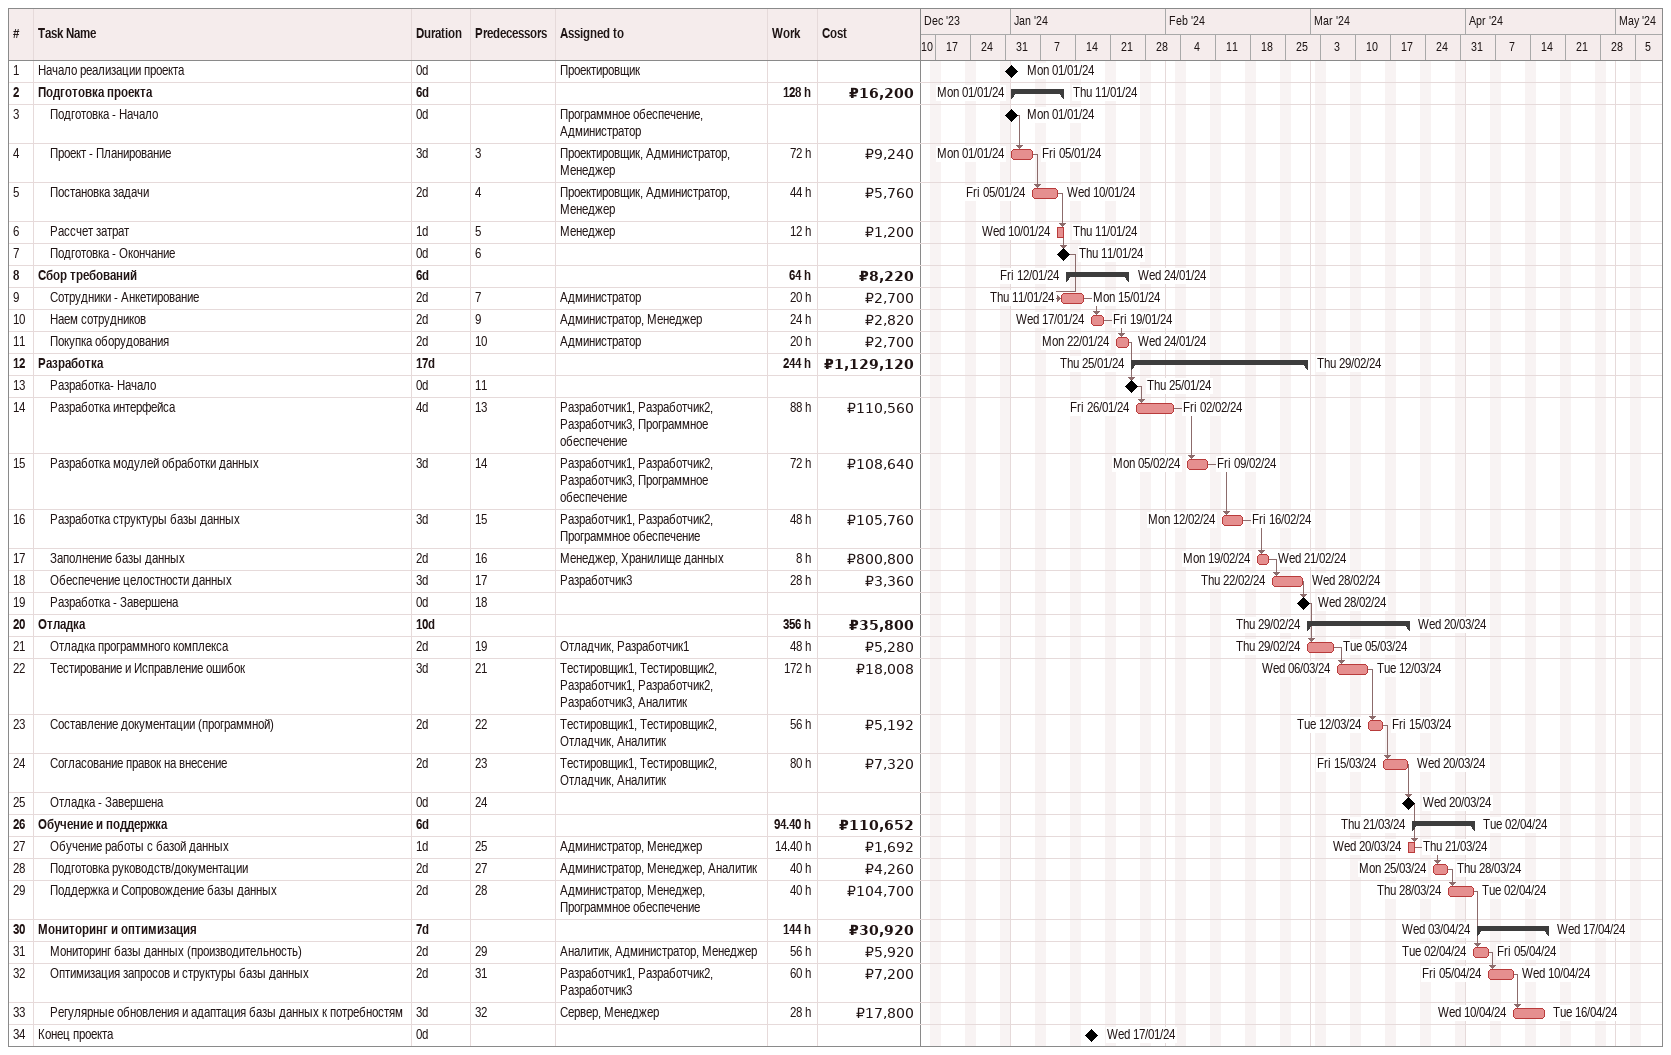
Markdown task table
| ID | Level | Task | Duration | Start | Finish | Predecessors | Resources | Work (h) | Cost (₽) |
|---|---|---|---|---|---|---|---|---|---|
| 1 | 1 | Начало реализации проекта | 0d | 2024-01-01 | 2024-01-01 |  | Проектировщик |  |  |
| 2 | 1 | **Подготовка проекта** | 6d | 2024-01-01 | 2024-01-11 |  |  | 128 | 16200 |
| 3 | 2 | Подготовка - Начало | 0d | 2024-01-01 | 2024-01-01 |  | Программное обеспечение, Администратор |  |  |
| 4 | 2 | Проект - Планирование | 3d | 2024-01-01 | 2024-01-05 | 3 | Проектировщик, Администратор, Менеджер | 72 | 9240 |
| 5 | 2 | Постановка задачи | 2d | 2024-01-05 | 2024-01-10 | 4 | Проектировщик, Администратор, Менеджер | 44 | 5760 |
| 6 | 2 | Рассчет затрат | 1d | 2024-01-10 | 2024-01-11 | 5 | Менеджер | 12 | 1200 |
| 7 | 2 | Подготовка - Окончание | 0d | 2024-01-11 | 2024-01-11 | 6 |  |  |  |
| 8 | 1 | **Сбор требований** | 6d | 2024-01-12 | 2024-01-24 |  |  | 64 | 8220 |
| 9 | 2 | Сотрудники - Анкетирование | 2d | 2024-01-11 | 2024-01-15 | 7 | Администратор | 20 | 2700 |
| 10 | 2 | Наем сотрудников | 2d | 2024-01-17 | 2024-01-19 | 9 | Администратор, Менеджер | 24 | 2820 |
| 11 | 2 | Покупка оборудования | 2d | 2024-01-22 | 2024-01-24 | 10 | Администратор | 20 | 2700 |
| 12 | 1 | **Разработка** | 17d | 2024-01-25 | 2024-02-29 |  |  | 244 | 1129120 |
| 13 | 2 | Разработка- Начало | 0d | 2024-01-25 | 2024-01-25 | 11 |  |  |  |
| 14 | 2 | Разработка интерфейса | 4d | 2024-01-26 | 2024-02-02 | 13 | Разработчик1, Разработчик2, Разработчик3, Программное обеспечение | 88 | 110560 |
| 15 | 2 | Разработка модулей обработки данных | 3d | 2024-02-05 | 2024-02-09 | 14 | Разработчик1, Разработчик2, Разработчик3, Программное обеспечение | 72 | 108640 |
| 16 | 2 | Разработка структуры базы данных | 3d | 2024-02-12 | 2024-02-16 | 15 | Разработчик1, Разработчик2, Программное обеспечение | 48 | 105760 |
| 17 | 2 | Заполнение базы данных | 2d | 2024-02-19 | 2024-02-21 | 16 | Менеджер, Хранилище данных | 8 | 800800 |
| 18 | 2 | Обеспечение целостности данных | 3d | 2024-02-22 | 2024-02-28 | 17 | Разработчик3 | 28 | 3360 |
| 19 | 2 | Разработка - Завершена | 0d | 2024-02-28 | 2024-02-28 | 18 |  |  |  |
| 20 | 1 | **Отладка** | 10d | 2024-02-29 | 2024-03-20 |  |  | 356 | 35800 |
| 21 | 2 | Отладка программного комплекса | 2d | 2024-02-29 | 2024-03-05 | 19 | Отладчик, Разработчик1 | 48 | 5280 |
| 22 | 2 | Тестирование и Исправление ошибок | 3d | 2024-03-06 | 2024-03-12 | 21 | Тестировщик1, Тестировщик2, Разработчик1, Разработчик2, Разработчик3, Аналитик | 172 | 18008 |
| 23 | 2 | Составление документации (программной) | 2d | 2024-03-12 | 2024-03-15 | 22 | Тестировщик1, Тестировщик2, Отладчик, Аналитик | 56 | 5192 |
| 24 | 2 | Согласование правок на внесение | 2d | 2024-03-15 | 2024-03-20 | 23 | Тестировщик1, Тестировщик2, Отладчик, Аналитик | 80 | 7320 |
| 25 | 2 | Отладка - Завершена | 0d | 2024-03-20 | 2024-03-20 | 24 |  |  |  |
| 26 | 1 | **Обучение и поддержка** | 6d | 2024-03-21 | 2024-04-02 |  |  | 94.40 | 110652 |
| 27 | 2 | Обучение работы с базой данных | 1d | 2024-03-20 | 2024-03-21 | 25 | Администратор, Менеджер | 14.40 | 1692 |
| 28 | 2 | Подготовка руководств/документации | 2d | 2024-03-25 | 2024-03-28 | 27 | Администратор, Менеджер, Аналитик | 40 | 4260 |
| 29 | 2 | Поддержка и Сопровождение базы данных | 2d | 2024-03-28 | 2024-04-02 | 28 | Администратор, Менеджер, Программное обеспечение | 40 | 104700 |
| 30 | 1 | **Мониторинг и оптимизация** | 7d | 2024-04-03 | 2024-04-17 |  |  | 144 | 30920 |
| 31 | 2 | Мониторинг базы данных (производительность) | 2d | 2024-04-02 | 2024-04-05 | 29 | Аналитик, Администратор, Менеджер | 56 | 5920 |
| 32 | 2 | Оптимизация запросов и структуры базы данных | 2d | 2024-04-05 | 2024-04-10 | 31 | Разработчик1, Разработчик2, Разработчик3 | 60 | 7200 |
| 33 | 2 | Регулярные обновления и адаптация базы данных к потребностям | 3d | 2024-04-10 | 2024-04-16 | 32 | Сервер, Менеджер | 28 | 17800 |
| 34 | 1 | Конец проекта | 0d | 2024-01-17 | 2024-01-17 |  |  |  |  |
